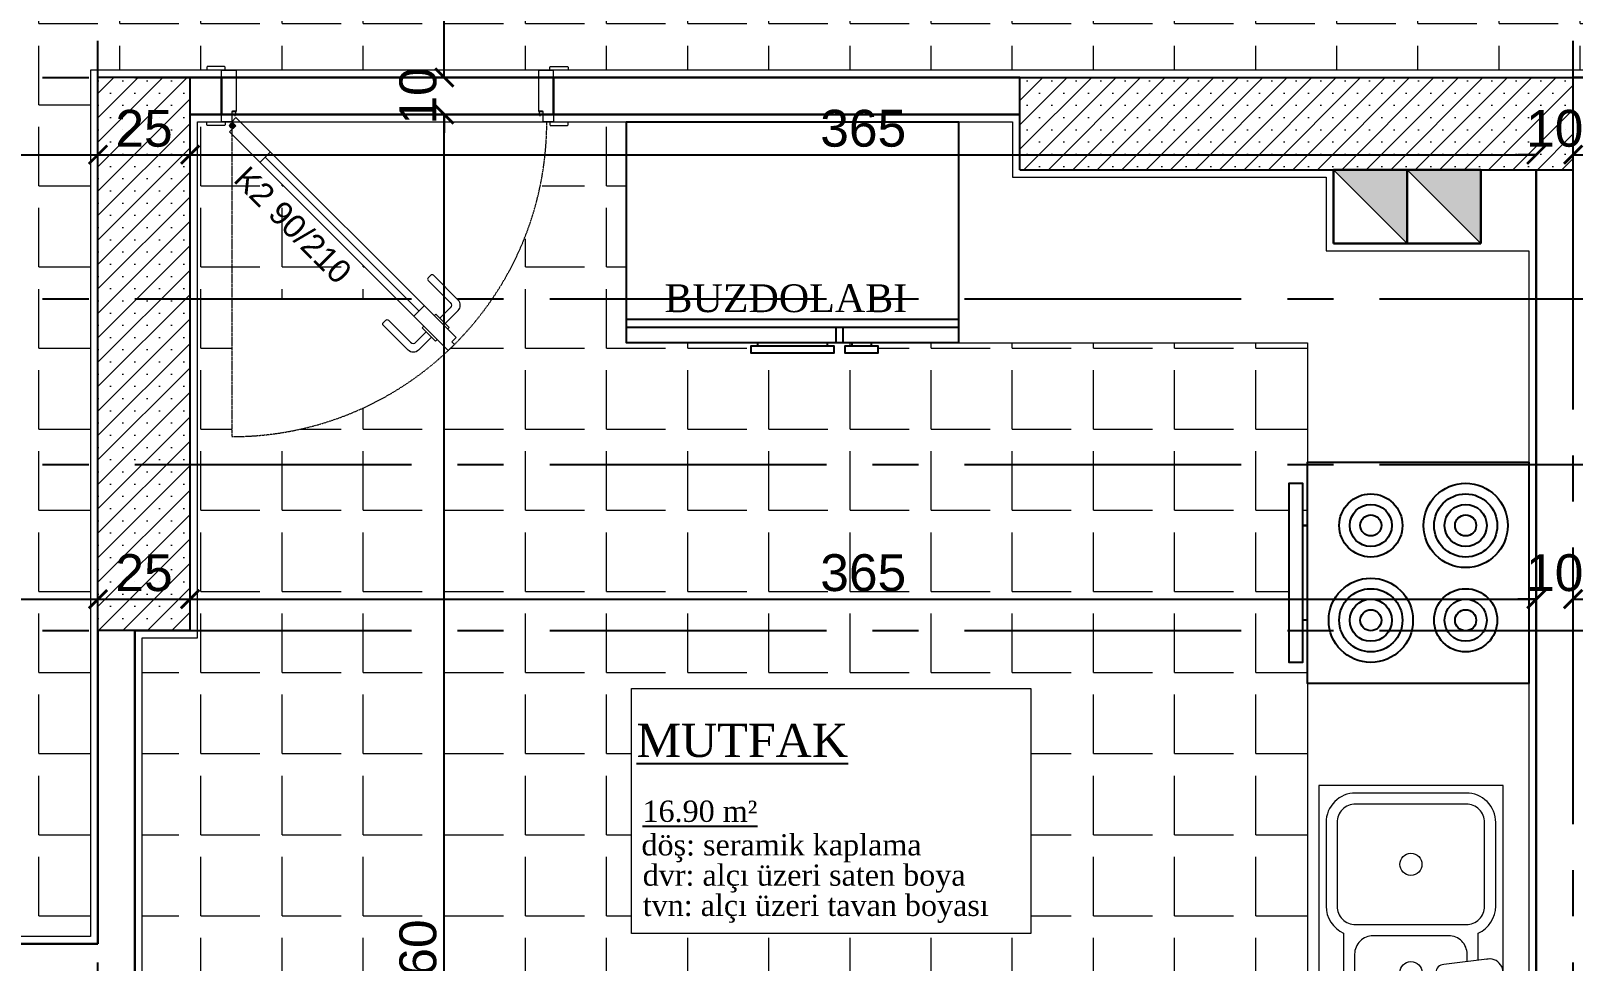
# Model space of a CAD drawing. Header units: millimetres. Extents: x 2778 to 13672, y 1832 to 5175.
# Drawn here: x 5573.4 to 5991.6, y 3115.6 to 3367.9 of the extents above; entities that cross this region are included whole.
import ezdxf

# ---------------------------------------------------------------- set-up
doc = ezdxf.new("R2010")
doc.units = ezdxf.units.MM
for name, pattern in [('CENTER2', [112.5, 75, -12.5, 12.5, -12.5]), ('DASHDOT2', [12.7, 6.35, -3.175, 0, -3.175]), ('DOTX2', [0.5, 0, -0.5])]:
    doc.linetypes.add(name, pattern=pattern)
for name, color, linetype in [('7-DCR-FRN', 8, 'Continuous'), ('@A_HH', 1, 'Continuous'), ('Panel', 7, 'Continuous'), ('Yazi', 7, 'Continuous')]:
    doc.layers.add(name, color=color, linetype=linetype)
for name, color, linetype, lineweight in [('aks', 251, 'DASHDOT2', 35), ('duvar', 232, 'Continuous', 30), ('ince', 37, 'Continuous', 0), ('iz', 1, 'DOTX2', 20), ('kapı', 3, 'Continuous', 18), ('sıva iç', 21, 'Continuous', 0), ('tarama', 251, 'Continuous', 0), ('TEFRİŞ', 251, 'Continuous', 25), ('yazı', 11, 'Continuous', 20), ('z - tarama', 251, 'Continuous', 18), ('ölçü dış', 192, 'Continuous', 20), ('ÖLÇÜ İÇ', 7, 'Continuous', 9)]:
    doc.layers.add(name, color=color, linetype=linetype, lineweight=lineweight)
doc.styles.get("Standard").update_dxf_attribs({"font": 'arial.ttf'})
doc.styles.add('STYLE3', font='times.ttf', dxfattribs={"height": 12})
doc.styles.add('Times roman', font='times.ttf')
doc.dimstyles.new('zulay iç ölçü', dxfattribs={"dimtxt": 10, "dimasz": 5, "dimexe": 0.18, "dimexo": 0, "dimgap": 2, "dimtad": 3, "dimdec": 0, "dimzin": 0, "dimdsep": 46, "dimtxsty": 'Standard', "dimblk": 'ARCHTICK', "dimcen": 0.09, "dimse1": 1, "dimse2": 1, "dimadec": 0, "dimazin": 0, "dimtfac": 1, "dimtdec": 0, "dimtix": 1, "dimtofl": 0, "dimtmove": 0, "dimatfit": 3, "dimldrblk": 'ARCHTICK', "dimfxl": 1, "dimtolj": 1, "dimtzin": 0, "dimarcsym": 0})
pattern_1 = [(45, (0, 0), (-3.314563, 3.314563), []), (45, (3.3146, 0), (-3.314563, 3.314563), [0, -4.6875])]
pattern_2 = [(0, (-1057024.51, 410259.85), (0, 22), [16, -6]), (90, (-1057024.51, 410259.85), (-22, 1e-15), [16, -6])]

# ---------------------------------------------------------------- blocks, each defined once
blk = doc.blocks.new('IDE242Entity668')
at = {"layer": 'Panel', "linetype": 'Continuous', "lineweight": 5}
h = blk.add_hatch(dxfattribs=at)
h.set_pattern_fill('SACNCR', color=163, scale=50, style=0)
h.set_pattern_definition(pattern_1)
h.paths.add_polyline_path([(2690, 865), (2840, 865), (2840, 840), (2690, 840)])
blk = doc.blocks.new('IDE242Entity669')
at = {"layer": 'Panel', "color": 164, "linetype": 'Continuous', "lineweight": -3}
blk.add_lwpolyline([(2690, 840), (2690, 865)], dxfattribs=at)
blk = doc.blocks.new('IDE242Entity670')
at = {"layer": 'Panel', "color": 164, "linetype": 'Continuous', "lineweight": -3}
blk.add_lwpolyline([(2690, 840), (2840, 840)], dxfattribs=at)
blk = doc.blocks.new('IDE242Entity671')
at = {"layer": 'Panel', "color": 164, "linetype": 'Continuous', "lineweight": -3}
blk.add_lwpolyline([(2840, 840), (2840, 865)], dxfattribs=at)
blk = doc.blocks.new('IDE242Entity672')
at = {"layer": 'Panel', "color": 164, "linetype": 'Continuous', "lineweight": -3}
blk.add_lwpolyline([(2690, 865), (2840, 865)], dxfattribs=at)
blk = doc.blocks.new('IDE242Entity883')
at = {"layer": 'Panel', "linetype": 'Continuous', "lineweight": 5}
h = blk.add_hatch(dxfattribs=at)
h.set_pattern_fill('SACNCR', color=163, scale=50, style=0)
h.set_pattern_definition(pattern_1)
h.paths.add_polyline_path([(2440, 715), (2440, 865), (2465, 865), (2465, 715)])
blk = doc.blocks.new('IDE242Entity884')
at = {"layer": 'Panel', "color": 164, "linetype": 'Continuous', "lineweight": -3}
blk.add_lwpolyline([(2465, 715), (2440, 715)], dxfattribs=at)
blk = doc.blocks.new('IDE242Entity885')
at = {"layer": 'Panel', "color": 164, "linetype": 'Continuous', "lineweight": -3}
blk.add_lwpolyline([(2465, 715), (2465, 865)], dxfattribs=at)
blk = doc.blocks.new('IDE242Entity886')
at = {"layer": 'Panel', "color": 164, "linetype": 'Continuous', "lineweight": -3}
blk.add_lwpolyline([(2465, 865), (2440, 865)], dxfattribs=at)
blk = doc.blocks.new('IDE242Entity887')
at = {"layer": 'Panel', "color": 164, "linetype": 'Continuous', "lineweight": -3}
blk.add_lwpolyline([(2440, 715), (2440, 865)], dxfattribs=at)
blk = doc.blocks.new('sadsfsfsf')
at = {"layer": 'ince'}
for p, q in [((0.7, 0), (-0.7, 0)), ((0, 0.7), (0, -0.7))]:
    blk.add_line(p, q, dxfattribs=at)
for radius in [0.6, 0.45]:
    blk.add_circle((0, 0), radius, dxfattribs=at)
blk = doc.blocks.new('eddeded')
at = {"layer": 'duvar'}
for p, q in [((-48.21, 54.38), (-38.21, 54.38)), ((-48.21, -35.62), (-38.21, -35.62))]:
    blk.add_line(p, q, dxfattribs=at)
at = {"layer": 'ince'}
blk.add_line((-26.6, -23.78), (15.13, 17.96), dxfattribs=at)
for points in [[(-50.21, 53.38), (-50.96, 53.38, -0.414214), (-51.21, 53.63), (-51.21, 58.13, -0.414214), (-50.96, 58.38), (-50.21, 58.38)], [(-36.21, 53.38), (-35.46, 53.38, 0.414214), (-35.21, 53.63), (-35.21, 58.13, 0.414214), (-35.46, 58.38), (-36.21, 58.38)], [(-50.21, -34.62), (-50.96, -34.62, 0.414214), (-51.21, -34.87), (-51.21, -39.37, 0.414214), (-50.96, -39.62), (-50.21, -39.62)], [(-36.21, -34.62), (-35.46, -34.62, -0.414214), (-35.21, -34.87), (-35.21, -39.37, -0.414214), (-35.46, -39.62), (-36.21, -39.62)]]:
    blk.add_lwpolyline(points, format="xyb", dxfattribs=at)
for points in [[(-39.11, 51.33), (-39.11, 50.38), (-37.81, 50.68), (-37.81, 50.81, -0.112206), (-37.91, 50.76), (-38.72, 50.57, -0.482314), (-39.02, 50.82), (-39.02, 51.24, -0.414214), (-38.77, 51.49), (-37.97, 51.49, -0.170049), (-37.81, 51.43), (-37.81, 51.58), (-38.86, 51.58, 0.414214)], [(17.08, 23.59), (18.49, 25), (14.96, 28.54, 0.414214), (12.13, 28.54), (5.41, 21.82, 0.414214), (5.41, 21.11), (6.12, 20.4, 0.414214), (6.83, 20.4), (12.84, 26.41, -0.414214), (14.25, 26.41)], [(20.76, 19.91), (22.17, 21.32), (25.71, 17.79, -0.414214), (25.71, 14.96), (18.99, 8.24, -0.414214), (18.28, 8.24), (17.58, 8.95, -0.414214), (17.58, 9.66), (23.59, 15.67, 0.414214), (23.59, 17.08)], [(-39.11, -31.62), (-39.11, -32.57, 0.414214), (-38.86, -32.82), (-37.81, -32.82), (-37.81, -32.67, -0.170049), (-37.97, -32.73), (-38.77, -32.73, -0.414214), (-39.02, -32.48), (-39.02, -32.06, -0.482314), (-38.72, -31.81), (-37.91, -32, -0.112206), (-37.81, -32.05), (-37.81, -31.92)]]:
    blk.add_lwpolyline(points, format="xyb", close=True, dxfattribs=at)
for points in [[(20.04, 25.7), (19.62, 26.12), (15.96, 22.47), (16.38, 22.04)], [(22.87, 22.87), (23.29, 22.44), (19.64, 18.79), (19.21, 19.21)]]:
    blk.add_lwpolyline(points, dxfattribs=at)
at = {"layer": 'iz', "ltscale": 0.1}
for p, q in [((-48.21, -35.62), (-48.21, 54.38)), ((-38.21, -35.62), (-38.21, 54.38)), ((-36.21, -32.82), (49.19, -32.82))]:
    blk.add_line(p, q, dxfattribs=at)
blk.add_arc((-36.22, -32.83), 85.41, 0.0042, 89.9958, dxfattribs=at)
at = {"layer": 'kapı'}
for p, q in [((13.72, 19.37), (16.54, 16.54)), ((-28.02, -22.36), (-25.19, -25.19))]:
    blk.add_line(p, q, dxfattribs=at)
for points in [[(-36.21, 54.38), (-36.21, 51.58), (-38.86, 51.58, 0.414214), (-39.11, 51.33), (-39.11, 50.38), (-50.21, 50.38), (-50.21, 54.38)], [(-50.21, -35.62), (-50.21, -31.62), (-39.11, -31.62), (-39.11, -32.57, 0.414214), (-38.86, -32.82), (-36.21, -32.82), (-36.21, -35.62), (-36.21, -35.62)]]:
    blk.add_lwpolyline(points, format="xyb", dxfattribs=at)
blk.add_lwpolyline([(-36.21, -32.82), (-35.15, -31.76), (-33.46, -33.46), (25.87, 25.87), (24.17, 27.57), (23.47, 26.86), (22.33, 27.99), (-37.35, -31.69), (-36.21, -32.82)], dxfattribs=at)
at = {"layer": 'sıva iç'}
for p, q in [((-48.21, 54.38), (-50.21, 54.38)), ((-38.21, 54.38), (-36.21, 54.38)), ((-48.21, -35.62), (-50.21, -35.62)), ((-36.21, -35.62), (-38.21, -35.62))]:
    blk.add_line(p, q, dxfattribs=at)
at = {"layer": 'ölçü dış'}
blk.add_line((-38.21, -35.62), (-48.21, -35.62), dxfattribs=at)
at = {"layer": 'ince', "rotation": 90}
blk.add_blockref('sadsfsfsf', (-35.15, -32.82), dxfattribs=at)
at = {"layer": 'yazı'}
blk.add_text('K2 90/210', height=6.328, rotation=45, dxfattribs=at).set_placement((-20.24, -32.71))
blk = doc.blocks.new('DGFDGFDG')
at = {"layer": 'tarama'}
h = blk.add_hatch(color=256, dxfattribs=at)
h.dxf.hatch_style = 1
h.paths.add_polyline_path([(650023.04, -115859.89), (650043.04, -115879.89), (650043.04, -115859.89)])
h = blk.add_hatch(color=256, dxfattribs=at)
h.dxf.hatch_style = 1
h.paths.add_polyline_path([(650043.04, -115859.89), (650063.04, -115879.89), (650063.04, -115859.89)])
at = {"layer": '@A_HH', "linetype": 'Continuous', "lineweight": 0}
for p, q in [((650043.04, -115879.89), (650043.04, -115859.89)), ((650043.04, -115879.89), (650043.04, -115859.89)), ((650063.04, -115879.89), (650063.04, -115859.89)), ((650063.04, -115879.89), (650063.04, -115859.89))]:
    blk.add_line(p, q, dxfattribs=at)
at = {"layer": 'duvar'}
for p, q in [((650043.04, -115859.89), (650023.04, -115859.89)), ((650043.04, -115859.89), (650023.04, -115859.89)), ((650043.04, -115859.89), (650023.04, -115859.89)), ((650023.04, -115859.89), (650043.04, -115859.89)), ((650043.04, -115859.89), (650023.04, -115859.89)), ((650043.04, -115859.89), (650023.04, -115859.89)), ((650023.04, -115859.89), (650043.04, -115859.89)), ((650063.04, -115859.89), (650043.04, -115859.89)), ((650063.04, -115859.89), (650043.04, -115859.89)), ((650063.04, -115859.89), (650043.04, -115859.89)), ((650043.04, -115859.89), (650063.04, -115859.89)), ((650063.04, -115859.89), (650043.04, -115859.89)), ((650063.04, -115859.89), (650043.04, -115859.89)), ((650043.04, -115859.89), (650063.04, -115859.89)), ((650043.04, -115859.89), (650043.04, -115879.89)), ((650043.04, -115859.89), (650043.04, -115879.89)), ((650043.04, -115859.89), (650043.04, -115879.89)), ((650043.04, -115879.89), (650043.04, -115859.89)), ((650043.04, -115859.89), (650043.04, -115879.89)), ((650043.04, -115879.89), (650043.04, -115859.89)), ((650043.04, -115879.89), (650043.04, -115859.89)), ((650063.04, -115859.89), (650063.04, -115879.89)), ((650063.04, -115859.89), (650063.04, -115879.89)), ((650063.04, -115859.89), (650063.04, -115879.89)), ((650063.04, -115879.89), (650063.04, -115859.89)), ((650063.04, -115859.89), (650063.04, -115879.89)), ((650063.04, -115879.89), (650063.04, -115859.89)), ((650063.04, -115879.89), (650063.04, -115859.89)), ((650043.04, -115864.89), (650043.04, -115869.89)), ((650063.04, -115864.89), (650063.04, -115869.89)), ((650023.04, -115879.89), (650043.04, -115879.89)), ((650043.04, -115879.89), (650023.04, -115879.89)), ((650023.04, -115879.89), (650043.04, -115879.89)), ((650023.04, -115879.89), (650043.04, -115879.89)), ((650023.04, -115879.89), (650043.04, -115879.89)), ((650023.04, -115879.89), (650043.04, -115879.89)), ((650023.04, -115879.89), (650043.04, -115879.89)), ((650043.04, -115879.89), (650023.04, -115879.89)), ((650043.04, -115879.89), (650023.04, -115879.89)), ((650043.04, -115879.89), (650023.04, -115879.89)), ((650023.04, -115879.89), (650043.04, -115879.89)), ((650043.04, -115879.89), (650023.04, -115879.89)), ((650043.04, -115879.89), (650023.04, -115879.89)), ((650023.04, -115879.89), (650043.04, -115879.89)), ((650043.04, -115879.89), (650063.04, -115879.89)), ((650063.04, -115879.89), (650043.04, -115879.89)), ((650043.04, -115879.89), (650063.04, -115879.89)), ((650043.04, -115879.89), (650063.04, -115879.89)), ((650043.04, -115879.89), (650063.04, -115879.89)), ((650043.04, -115879.89), (650063.04, -115879.89)), ((650043.04, -115879.89), (650063.04, -115879.89)), ((650063.04, -115879.89), (650043.04, -115879.89)), ((650063.04, -115879.89), (650043.04, -115879.89)), ((650063.04, -115879.89), (650043.04, -115879.89)), ((650043.04, -115879.89), (650063.04, -115879.89)), ((650063.04, -115879.89), (650043.04, -115879.89)), ((650063.04, -115879.89), (650043.04, -115879.89)), ((650043.04, -115879.89), (650063.04, -115879.89))]:
    blk.add_line(p, q, dxfattribs=at)
at = {"layer": 'duvar', "color": 7}
for p, q in [((650043.04, -115859.89), (650023.04, -115859.89)), ((650023.04, -115859.89), (650023.04, -115879.89)), ((650063.04, -115859.89), (650043.04, -115859.89)), ((650043.04, -115859.89), (650043.04, -115879.89)), ((650043.04, -115859.89), (650043.04, -115879.89)), ((650063.04, -115859.89), (650063.04, -115879.89)), ((650043.04, -115879.89), (650023.04, -115879.89)), ((650043.04, -115879.89), (650023.04, -115879.89)), ((650041.04, -115879.89), (650043.04, -115879.89)), ((650063.04, -115879.89), (650043.04, -115879.89)), ((650063.04, -115879.89), (650043.04, -115879.89)), ((650061.04, -115879.89), (650063.04, -115879.89))]:
    blk.add_line(p, q, dxfattribs=at)
at = {"layer": 'duvar'}
for points in [[(650023.04, -115859.89), (650043.04, -115859.89)], [(650043.04, -115859.89), (650063.04, -115859.89)], [(650043.04, -115879.89), (650043.04, -115859.89)], [(650063.04, -115879.89), (650063.04, -115859.89)], [(650023.04, -115879.89), (650043.04, -115879.89)], [(650043.04, -115879.89), (650063.04, -115879.89)]]:
    blk.add_lwpolyline(points, dxfattribs=at)
at = {"layer": 'ince'}
for p, q in [((650043.04, -115879.89), (650023.04, -115859.89)), ((650063.04, -115879.89), (650043.04, -115859.89))]:
    blk.add_line(p, q, dxfattribs=at)
at = {"layer": 'sıva iç'}
for p, q in [((650041.04, -115879.85), (650041.04, -115879.89)), ((650061.04, -115879.85), (650061.04, -115879.89))]:
    blk.add_line(p, q, dxfattribs=at)
blk = doc.blocks.new('*U36')
at = {"layer": '7-DCR-FRN', "linetype": 'Continuous', "lineweight": 5}
for p, q in [((47.01, 46.31), (48.55, 33.93)), ((54.39, 46.31), (52.85, 33.93))]:
    blk.add_line(p, q, dxfattribs=at)
at = {"layer": '7-DCR-FRN', "linetype": 'Continuous', "lineweight": 18}
for p, q in [((63.7, 26.5), (82.2, 45)), ((63.7, 36.5), (72.2, 45)), ((63.7, 31.5), (77.2, 45)), ((64.06, 41.86), (66.84, 44.64)), ((68.7, 26.5), (87.2, 45)), ((73.7, 26.5), (91.85, 44.65)), ((78.7, 26.5), (94.46, 42.26)), ((83.7, 26.5), (95, 37.8)), ((88.7, 26.5), (95, 32.8)), ((93.7, 26.5), (95, 27.8)), ((63.7, 23.5), (82.2, 5)), ((68.7, 23.5), (87.2, 5)), ((73.7, 23.5), (91.85, 5.35)), ((78.7, 23.5), (94.46, 7.74)), ((83.7, 23.5), (95, 12.2)), ((88.7, 23.5), (95, 17.2)), ((93.7, 23.5), (95, 22.2)), ((63.7, 18.5), (77.2, 5)), ((63.7, 13.5), (72.2, 5)), ((64.06, 8.14), (66.84, 5.36))]:
    blk.add_line(p, q, dxfattribs=at)
at = {"layer": '7-DCR-FRN', "linetype": 'Continuous', "lineweight": 18, "flags": 128}
blk.add_lwpolyline([(100, 50), (0, 50), (0, 0), (100, 0)], close=True, dxfattribs=at)
blk.add_lwpolyline([(100, 50), (0, 50), (0, 0), (100, 0)], close=True, dxfattribs=at)
for points in [[(47.39, 43.25), (40.01, 43.25, 0.296358), (32.7, 48), (10, 48, 0.414214), (2, 40), (2, 10, 0.414214), (10, 2), (32.7, 2, 0.296358), (40.01, 6.75), (61.39, 6.75)], [(61.39, 6.75, 0.296358), (68.7, 2), (90, 2, 0.414214), (98, 10), (98, 40, 0.414214), (90, 48), (68.7, 48, 0.296358), (61.39, 43.25), (54.01, 43.25)], [(47.76, 40.25), (45.7, 40.25, 0.414214), (40.7, 35.25), (40.7, 14.75, 0.414214), (45.7, 9.75), (55.7, 9.75)], [(55.7, 9.75, 0.414214), (60.7, 14.75), (60.7, 35.25, 0.414214), (55.7, 40.25), (53.64, 40.25)]]:
    blk.add_lwpolyline(points, format="xyb", dxfattribs=at)
blk.add_lwpolyline([(10, 45, 0.414214), (5, 40), (5, 10, 0.414214), (10, 5), (32.7, 5, 0.414214), (37.7, 10), (37.7, 40, 0.414214), (32.7, 45)], format="xyb", close=True, dxfattribs=at)
at = {"layer": '7-DCR-FRN', "linetype": 'Continuous', "lineweight": 18}
for centre in [(21.35, 25), (50.7, 25)]:
    blk.add_circle(centre, 3, dxfattribs=at)
at = {"layer": '7-DCR-FRN', "linetype": 'Continuous', "lineweight": 5}
for centre, radius, start, end in [((50.7, 46.31), 3.69, 345.7493, 194.2507), ((50.7, 33.93), 2.15, 180, 0)]:
    blk.add_arc(centre, radius, start, end, dxfattribs=at)
blk = doc.blocks.new('*U30')
at = {"layer": '7-DCR-FRN'}
for p, q in [((-12.86, 28.18), (-12.86, 29.57)), ((12.86, 28.18), (12.86, 29.57))]:
    blk.add_line(p, q, dxfattribs=at)
for points in [[(12.86, 28.18), (30, 28.18), (30, -31.82), (-30, -31.82), (-30, 28.18), (-12.86, 28.18), (-12.86, 29.57), (-24.29, 29.57), (-24.29, 33.18), (24.29, 33.18), (24.29, 29.57), (12.86, 29.57)], [(24.29, 29.57), (-24.29, 29.57), (-24.29, 33.18), (24.29, 33.18)], [(-30, -31.82), (-30, 28.18), (30, 28.18), (30, -31.82)]]:
    blk.add_lwpolyline(points, close=True, dxfattribs=at)
for centre, radius in [((-12.86, 11.04), 11.43), ((-12.86, 11.04), 8.57), ((-12.86, 11.04), 5.71), ((12.86, 11.04), 8.57), ((12.86, 11.04), 5.71), ((-12.86, 11.04), 2.86), ((12.86, 11.04), 2.86), ((12.86, -14.67), 11.43), ((-12.86, -14.67), 8.57), ((12.86, -14.67), 8.57), ((-12.86, -14.67), 5.71), ((-12.86, -14.67), 2.86), ((12.86, -14.67), 5.71), ((12.86, -14.67), 2.86)]:
    blk.add_circle(centre, radius, dxfattribs=at)
blk = doc.blocks.new('*U32')
at = {"layer": '7-DCR-FRN'}
for p, q in [((4.21, 0), (4.21, 90)), ((6.33, 0), (6.33, 90)), ((0, 54.44), (-0.9, 54.44)), ((0, 54.44), (-0.9, 54.44)), ((-0.9, 35.54), (0, 35.54)), ((-0.9, 35.54), (0, 35.54)), ((0, 31.25), (4.21, 31.25)), ((0, 28.93), (-0.9, 28.93)), ((0, 28.93), (-0.9, 28.93)), ((-0.9, 23.6), (0, 23.6)), ((-0.9, 23.6), (0, 23.6))]:
    blk.add_line(p, q, dxfattribs=at)
for points in [[(0, 90), (60, 90), (60, 0), (0, 0)], [(-2.7, 56.28), (-2.7, 33.69), (-0.9, 33.69), (-0.9, 56.28)], [(-2.7, 21.76), (-0.9, 21.76), (-0.9, 30.77), (-2.7, 30.77)]]:
    blk.add_lwpolyline(points, close=True, dxfattribs=at)
for points in [[(0, 54.44), (0, 90), (60, 90), (60, 0), (0, 0), (0, 23.6)], [(-0.9, 54.44), (-0.9, 56.28), (-2.7, 56.28), (-2.7, 33.69), (-0.9, 33.69), (-0.9, 35.54)], [(0, 28.93), (0, 35.54)], [(4.21, 33.21), (0, 33.21), (0, 33.69)], [(-0.9, 28.93), (-0.9, 30.77), (-2.7, 30.77), (-2.7, 21.76), (-0.9, 21.76), (-0.9, 23.6)]]:
    blk.add_lwpolyline(points, dxfattribs=at)
blk = doc.blocks.new('_ArchTick')
at = {"color": 0, "linetype": 'ByBlock', "const_width": 0.15}
blk.add_lwpolyline([(-0.5, -0.5), (0.5, 0.5)], dxfattribs=at)
blk = doc.blocks.new('*D2462')
at = {"layer": 'Defpoints', "color": 0, "transparency": 16777216}
for p in [(4741.58, 3213.76), (5591.58, 3213.76), (5591.58, 3213.76)]:
    blk.add_point(p, dxfattribs=at)
at = {"layer": 'ÖLÇÜ İÇ', "color": 0, "lineweight": -2, "transparency": 16777216}
blk.add_line((4741.58, 3213.76), (5591.58, 3213.76), dxfattribs=at)
at = {"layer": 'ÖLÇÜ İÇ', "color": 0, "lineweight": -2, "transparency": 16777216, "xscale": 5, "yscale": 5, "zscale": 5, "rotation": 180}
blk.add_blockref('_ArchTick', (4741.58, 3213.76), dxfattribs=at)
at = {"layer": 'ÖLÇÜ İÇ', "color": 0, "lineweight": -2, "transparency": 16777216, "xscale": 5, "yscale": 5, "zscale": 5}
blk.add_blockref('_ArchTick', (5591.58, 3213.76), dxfattribs=at)
at = {"layer": 'ÖLÇÜ İÇ', "color": 0, "transparency": 16777216, "insert": (5166.58, 3220.87), "char_height": 10, "attachment_point": 5}
blk.add_mtext('\\A1;850', dxfattribs=at)
blk = doc.blocks.new('*D2463')
at = {"layer": 'Defpoints', "color": 0, "transparency": 16777216}
for p in [(5591.58, 3213.76), (5616.58, 3213.76), (5616.58, 3213.76)]:
    blk.add_point(p, dxfattribs=at)
at = {"layer": 'ÖLÇÜ İÇ', "color": 0, "lineweight": -2, "transparency": 16777216}
blk.add_line((5591.58, 3213.76), (5616.58, 3213.76), dxfattribs=at)
at = {"layer": 'ÖLÇÜ İÇ', "color": 0, "lineweight": -2, "transparency": 16777216, "xscale": 5, "yscale": 5, "zscale": 5, "rotation": 180}
blk.add_blockref('_ArchTick', (5591.58, 3213.76), dxfattribs=at)
at = {"layer": 'ÖLÇÜ İÇ', "color": 0, "lineweight": -2, "transparency": 16777216, "xscale": 5, "yscale": 5, "zscale": 5}
blk.add_blockref('_ArchTick', (5616.58, 3213.76), dxfattribs=at)
at = {"layer": 'ÖLÇÜ İÇ', "color": 0, "transparency": 16777216, "insert": (5604.08, 3220.87), "char_height": 10, "attachment_point": 5}
blk.add_mtext('\\A1;25', dxfattribs=at)
blk = doc.blocks.new('*D2464')
at = {"layer": 'Defpoints', "color": 0, "transparency": 16777216}
for p in [(5616.58, 3213.76), (5981.58, 3213.76), (5981.58, 3213.76)]:
    blk.add_point(p, dxfattribs=at)
at = {"layer": 'ÖLÇÜ İÇ', "color": 0, "lineweight": -2, "transparency": 16777216}
blk.add_line((5616.58, 3213.76), (5981.58, 3213.76), dxfattribs=at)
at = {"layer": 'ÖLÇÜ İÇ', "color": 0, "lineweight": -2, "transparency": 16777216, "xscale": 5, "yscale": 5, "zscale": 5, "rotation": 180}
blk.add_blockref('_ArchTick', (5616.58, 3213.76), dxfattribs=at)
at = {"layer": 'ÖLÇÜ İÇ', "color": 0, "lineweight": -2, "transparency": 16777216, "xscale": 5, "yscale": 5, "zscale": 5}
blk.add_blockref('_ArchTick', (5981.58, 3213.76), dxfattribs=at)
at = {"layer": 'ÖLÇÜ İÇ', "color": 0, "transparency": 16777216, "insert": (5799.08, 3220.87), "char_height": 10, "attachment_point": 5}
blk.add_mtext('\\A1;365', dxfattribs=at)
blk = doc.blocks.new('*D2465')
at = {"layer": 'Defpoints', "color": 0, "transparency": 16777216}
for p in [(5981.58, 3213.76), (5991.58, 3213.76), (5991.58, 3213.76)]:
    blk.add_point(p, dxfattribs=at)
at = {"layer": 'ÖLÇÜ İÇ', "color": 0, "lineweight": -2, "transparency": 16777216}
for p, q in [((5981.58, 3213.76), (5976.58, 3213.76)), ((5991.58, 3213.76), (5996.58, 3213.76))]:
    blk.add_line(p, q, dxfattribs=at)
at = {"layer": 'ÖLÇÜ İÇ', "color": 0, "lineweight": -2, "transparency": 16777216, "xscale": 5, "yscale": 5, "zscale": 5}
blk.add_blockref('_ArchTick', (5981.58, 3213.76), dxfattribs=at)
at = {"layer": 'ÖLÇÜ İÇ', "color": 0, "lineweight": -2, "transparency": 16777216, "xscale": 5, "yscale": 5, "zscale": 5, "rotation": 180}
blk.add_blockref('_ArchTick', (5991.58, 3213.76), dxfattribs=at)
at = {"layer": 'ÖLÇÜ İÇ', "color": 0, "transparency": 16777216, "insert": (5986.58, 3220.87), "char_height": 10, "attachment_point": 5}
blk.add_mtext('\\A1;10', dxfattribs=at)
blk = doc.blocks.new('*D2466')
at = {"layer": 'Defpoints', "color": 0, "transparency": 16777216}
for p in [(5991.58, 3213.76), (6386.58, 3213.76), (6386.58, 3213.76)]:
    blk.add_point(p, dxfattribs=at)
at = {"layer": 'ÖLÇÜ İÇ', "color": 0, "lineweight": -2, "transparency": 16777216}
blk.add_line((5991.58, 3213.76), (6386.58, 3213.76), dxfattribs=at)
at = {"layer": 'ÖLÇÜ İÇ', "color": 0, "lineweight": -2, "transparency": 16777216, "xscale": 5, "yscale": 5, "zscale": 5, "rotation": 180}
blk.add_blockref('_ArchTick', (5991.58, 3213.76), dxfattribs=at)
at = {"layer": 'ÖLÇÜ İÇ', "color": 0, "lineweight": -2, "transparency": 16777216, "xscale": 5, "yscale": 5, "zscale": 5}
blk.add_blockref('_ArchTick', (6386.58, 3213.76), dxfattribs=at)
at = {"layer": 'ÖLÇÜ İÇ', "color": 0, "transparency": 16777216, "insert": (6189.08, 3220.87), "char_height": 10, "attachment_point": 5}
blk.add_mtext('\\A1;395', dxfattribs=at)
blk = doc.blocks.new('*D2492')
at = {"layer": 'Defpoints', "color": 0, "transparency": 16777216}
for p in [(5391.58, 3334.3), (5591.58, 3334.3), (5591.58, 3334.3)]:
    blk.add_point(p, dxfattribs=at)
at = {"layer": 'ÖLÇÜ İÇ', "color": 0, "lineweight": -2, "transparency": 16777216}
blk.add_line((5391.58, 3334.3), (5591.58, 3334.3), dxfattribs=at)
at = {"layer": 'ÖLÇÜ İÇ', "color": 0, "lineweight": -2, "transparency": 16777216, "xscale": 5, "yscale": 5, "zscale": 5, "rotation": 180}
blk.add_blockref('_ArchTick', (5391.58, 3334.3), dxfattribs=at)
at = {"layer": 'ÖLÇÜ İÇ', "color": 0, "lineweight": -2, "transparency": 16777216, "xscale": 5, "yscale": 5, "zscale": 5}
blk.add_blockref('_ArchTick', (5591.58, 3334.3), dxfattribs=at)
at = {"layer": 'ÖLÇÜ İÇ', "color": 0, "transparency": 16777216, "insert": (5491.58, 3341.4), "char_height": 10, "attachment_point": 5}
blk.add_mtext('\\A1;200', dxfattribs=at)
blk = doc.blocks.new('*D2493')
at = {"layer": 'Defpoints', "color": 0, "transparency": 16777216}
for p in [(5591.58, 3334.3), (5616.58, 3334.3), (5616.58, 3334.3)]:
    blk.add_point(p, dxfattribs=at)
at = {"layer": 'ÖLÇÜ İÇ', "color": 0, "lineweight": -2, "transparency": 16777216}
blk.add_line((5591.58, 3334.3), (5616.58, 3334.3), dxfattribs=at)
at = {"layer": 'ÖLÇÜ İÇ', "color": 0, "lineweight": -2, "transparency": 16777216, "xscale": 5, "yscale": 5, "zscale": 5, "rotation": 180}
blk.add_blockref('_ArchTick', (5591.58, 3334.3), dxfattribs=at)
at = {"layer": 'ÖLÇÜ İÇ', "color": 0, "lineweight": -2, "transparency": 16777216, "xscale": 5, "yscale": 5, "zscale": 5}
blk.add_blockref('_ArchTick', (5616.58, 3334.3), dxfattribs=at)
at = {"layer": 'ÖLÇÜ İÇ', "color": 0, "transparency": 16777216, "insert": (5604.08, 3341.4), "char_height": 10, "attachment_point": 5}
blk.add_mtext('\\A1;25', dxfattribs=at)
blk = doc.blocks.new('*D2494')
at = {"layer": 'Defpoints', "color": 0, "transparency": 16777216}
for p in [(5616.58, 3334.3), (5981.58, 3334.3), (5981.58, 3330.23)]:
    blk.add_point(p, dxfattribs=at)
at = {"layer": 'ÖLÇÜ İÇ', "color": 0, "lineweight": -2, "transparency": 16777216}
blk.add_line((5616.58, 3334.3), (5981.58, 3334.3), dxfattribs=at)
at = {"layer": 'ÖLÇÜ İÇ', "color": 0, "lineweight": -2, "transparency": 16777216, "xscale": 5, "yscale": 5, "zscale": 5, "rotation": 180}
blk.add_blockref('_ArchTick', (5616.58, 3334.3), dxfattribs=at)
at = {"layer": 'ÖLÇÜ İÇ', "color": 0, "lineweight": -2, "transparency": 16777216, "xscale": 5, "yscale": 5, "zscale": 5}
blk.add_blockref('_ArchTick', (5981.58, 3334.3), dxfattribs=at)
at = {"layer": 'ÖLÇÜ İÇ', "color": 0, "transparency": 16777216, "insert": (5799.08, 3341.41), "char_height": 10, "attachment_point": 5}
blk.add_mtext('\\A1;365', dxfattribs=at)
blk = doc.blocks.new('*D2495')
at = {"layer": 'Defpoints', "color": 0, "transparency": 16777216}
for p in [(5991.58, 3334.3), (5981.58, 3330.23), (5991.58, 3330.23)]:
    blk.add_point(p, dxfattribs=at)
at = {"layer": 'ÖLÇÜ İÇ', "color": 0, "lineweight": -2, "transparency": 16777216}
for p, q in [((5981.58, 3334.3), (5976.58, 3334.3)), ((5991.58, 3334.3), (5996.58, 3334.3))]:
    blk.add_line(p, q, dxfattribs=at)
at = {"layer": 'ÖLÇÜ İÇ', "color": 0, "lineweight": -2, "transparency": 16777216, "xscale": 5, "yscale": 5, "zscale": 5}
blk.add_blockref('_ArchTick', (5981.58, 3334.3), dxfattribs=at)
at = {"layer": 'ÖLÇÜ İÇ', "color": 0, "lineweight": -2, "transparency": 16777216, "xscale": 5, "yscale": 5, "zscale": 5, "rotation": 180}
blk.add_blockref('_ArchTick', (5991.58, 3334.3), dxfattribs=at)
at = {"layer": 'ÖLÇÜ İÇ', "color": 0, "transparency": 16777216, "insert": (5986.58, 3341.4), "char_height": 10, "attachment_point": 5}
blk.add_mtext('\\A1;10', dxfattribs=at)
blk = doc.blocks.new('*D2496')
at = {"layer": 'Defpoints', "color": 0, "transparency": 16777216}
for p in [(6386.58, 3334.3), (6386.58, 3334.3), (5991.58, 3330.23)]:
    blk.add_point(p, dxfattribs=at)
at = {"layer": 'ÖLÇÜ İÇ', "color": 0, "lineweight": -2, "transparency": 16777216}
blk.add_line((5991.58, 3334.3), (6386.58, 3334.3), dxfattribs=at)
at = {"layer": 'ÖLÇÜ İÇ', "color": 0, "lineweight": -2, "transparency": 16777216, "xscale": 5, "yscale": 5, "zscale": 5, "rotation": 180}
blk.add_blockref('_ArchTick', (5991.58, 3334.3), dxfattribs=at)
at = {"layer": 'ÖLÇÜ İÇ', "color": 0, "lineweight": -2, "transparency": 16777216, "xscale": 5, "yscale": 5, "zscale": 5}
blk.add_blockref('_ArchTick', (6386.58, 3334.3), dxfattribs=at)
at = {"layer": 'ÖLÇÜ İÇ', "color": 0, "transparency": 16777216, "insert": (6189.08, 3341.41), "char_height": 10, "attachment_point": 5}
blk.add_mtext('\\A1;395', dxfattribs=at)
blk = doc.blocks.new('*D2527')
at = {"layer": 'Defpoints', "color": 0, "transparency": 16777216}
for p in [(5685.49, 3345.23), (5685.49, 3345.23), (5685.49, 2885.23)]:
    blk.add_point(p, dxfattribs=at)
at = {"layer": 'ÖLÇÜ İÇ', "color": 0, "lineweight": -2, "transparency": 16777216}
blk.add_line((5685.49, 2885.23), (5685.49, 3345.23), dxfattribs=at)
at = {"layer": 'ÖLÇÜ İÇ', "color": 0, "lineweight": -2, "transparency": 16777216, "xscale": 5, "yscale": 5, "zscale": 5}
for p, rotation in [((5685.49, 3345.23), 90), ((5685.49, 2885.23), 270)]:
    blk.add_blockref('_ArchTick', p, dxfattribs=dict(at, rotation=rotation))
at = {"layer": 'ÖLÇÜ İÇ', "color": 0, "transparency": 16777216, "insert": (5678.39, 3115.23), "char_height": 10, "attachment_point": 5, "rotation": 90}
blk.add_mtext('\\A1;460', dxfattribs=at)
blk = doc.blocks.new('*D2528')
at = {"layer": 'Defpoints', "color": 0, "transparency": 16777216}
for p in [(5685.49, 3355.23), (5685.49, 3355.23), (5685.49, 3345.23)]:
    blk.add_point(p, dxfattribs=at)
at = {"layer": 'ÖLÇÜ İÇ', "color": 0, "lineweight": -2, "transparency": 16777216}
for p, q in [((5685.49, 3355.23), (5685.49, 3360.23)), ((5685.49, 3345.23), (5685.49, 3340.23))]:
    blk.add_line(p, q, dxfattribs=at)
at = {"layer": 'ÖLÇÜ İÇ', "color": 0, "lineweight": -2, "transparency": 16777216, "xscale": 5, "yscale": 5, "zscale": 5}
for p, rotation in [((5685.49, 3355.23), 270), ((5685.49, 3345.23), 90)]:
    blk.add_blockref('_ArchTick', p, dxfattribs=dict(at, rotation=rotation))
at = {"layer": 'ÖLÇÜ İÇ', "color": 0, "transparency": 16777216, "insert": (5678.39, 3350.23), "char_height": 10, "attachment_point": 5, "rotation": 90}
blk.add_mtext('\\A1;10', dxfattribs=at)
blk = doc.blocks.new('*D2529')
at = {"layer": 'Defpoints', "color": 0, "transparency": 16777216}
for p in [(5685.49, 3485.23), (5685.49, 3485.23), (5685.49, 3355.23)]:
    blk.add_point(p, dxfattribs=at)
at = {"layer": 'ÖLÇÜ İÇ', "color": 0, "lineweight": -2, "transparency": 16777216}
blk.add_line((5685.49, 3355.23), (5685.49, 3485.23), dxfattribs=at)
at = {"layer": 'ÖLÇÜ İÇ', "color": 0, "lineweight": -2, "transparency": 16777216, "xscale": 5, "yscale": 5, "zscale": 5}
for p, rotation in [((5685.49, 3485.23), 90), ((5685.49, 3355.23), 270)]:
    blk.add_blockref('_ArchTick', p, dxfattribs=dict(at, rotation=rotation))
at = {"layer": 'ÖLÇÜ İÇ', "color": 0, "transparency": 16777216, "insert": (5678.38, 3420.23), "char_height": 10, "attachment_point": 5, "rotation": 90}
blk.add_mtext('\\A1;130', dxfattribs=at)

msp = doc.modelspace()

# ---------------------------------------------------------------- hatches: boundary and pattern name
at = {"layer": 'z - tarama', "true_color": 0xffffff}
h = msp.add_hatch(dxfattribs=at)
h.set_pattern_fill('ANGLE', scale=80, style=0)
h.set_pattern_definition(pattern_2)
h.paths.add_polyline_path([(5261.58, 3205.23), (4951.58, 3205.23), (4951.58, 3248.23), (5249.58, 3248.23), (5249.58, 3233.23), (5261.58, 3233.23)])
h.paths.add_polyline_path([(5261.58, 3137.23), (5249.58, 3137.23), (5249.58, 3122.23), (5067.95, 3122.23), (5067.95, 3123.23), (5062.95, 3123.23), (5062.95, 3122.23), (5059.95, 3122.23), (4974.95, 3122.23), (4974.95, 3123.23), (4969.95, 3123.23), (4969.95, 3122.23), (4951.58, 3122.23), (4951.58, 3205.23), (5261.58, 3205.23)])
h.paths.add_polyline_path([(5065.51, 3203.41), (4955.75, 3203.41), (4955.75, 3137.74), (5065.51, 3137.74)], flags=16)
h.paths.add_polyline_path([(5461.7, 3144.37), (5571.46, 3144.37), (5571.46, 3205.23), (5589.58, 3205.23), (5589.58, 3122.23), (5375.94, 3122.23), (5375.94, 3123.23), (5370.94, 3123.23), (5370.94, 3122.23), (5367.94, 3122.23), (5282.94, 3122.23), (5282.94, 3123.23), (5277.94, 3123.23), (5277.94, 3122.23), (5263.58, 3122.23), (5263.58, 3137.23), (5261.58, 3137.23), (5261.58, 3205.23), (5461.7, 3205.23)])
h.paths.add_polyline_path([(5589.58, 3205.23), (5571.46, 3205.23), (5571.46, 3210.04), (5461.7, 3210.04), (5461.7, 3205.23), (5261.58, 3205.23), (5261.58, 3233.23), (5263.58, 3233.23), (5263.58, 3248.23), (5267.85, 3248.23), (5267.85, 3247.23), (5272.85, 3247.23), (5272.85, 3248.23), (5275.85, 3248.23), (5360.85, 3248.23), (5360.85, 3247.23), (5365.85, 3247.23), (5365.85, 3248.23), (5393.58, 3248.23), (5433.58, 3248.23), (5433.58, 3250.23), (5589.58, 3250.23)])
h.paths.add_polyline_path([(5589.58, 3250.23), (5433.58, 3250.23), (5433.58, 3295.23), (5589.58, 3295.23)])
h.paths.add_polyline_path([(5589.58, 3295.23), (5433.58, 3295.23), (5433.58, 3355.23), (5589.58, 3355.23)])
h.paths.add_polyline_path([(5591.58, 3357.23), (5589.58, 3357.23), (5589.58, 3355.23), (5433.58, 3355.23), (5433.58, 3445.23), (5453.73, 3445.23), (5453.73, 3387.83, 0.192382), (5519.46, 3414.1), (5519.49, 3414.08), (5521.18, 3415.78, 0.094205), (5541.23, 3445.23), (5591.58, 3445.23)])
h.paths.add_polyline_path([(5991.58, 3357.23), (5719.08, 3357.23), (5719.08, 3358.23), (5714.08, 3358.23), (5714.08, 3357.23), (5711.08, 3357.23), (5626.08, 3357.23), (5626.08, 3358.23), (5621.08, 3358.23), (5621.08, 3357.23), (5591.58, 3357.23), (5591.58, 3445.23), (5991.58, 3445.23)])
h.paths.add_polyline_path([(6119.58, 3365.16), (6118.58, 3365.16), (6118.58, 3360.16), (6119.58, 3360.16), (6119.58, 3357.23), (6093.14, 3357.23), (6093.14, 3358.23), (6088.14, 3358.23), (6088.14, 3357.23), (6085.14, 3357.23), (6000.14, 3357.23), (6000.14, 3358.23), (5995.14, 3358.23), (5995.14, 3357.23), (5991.58, 3357.23), (5991.58, 3445.23), (6119.58, 3445.23)])
h.paths.add_polyline_path([(6119.58, 3458.16), (6118.58, 3458.16), (6118.58, 3453.16), (6119.58, 3453.16), (6119.58, 3450.16), (6119.58, 3445.23), (5991.58, 3445.23), (5991.58, 3483.23), (6119.58, 3483.23)])
h.paths.add_polyline_path([(5991.58, 3445.23), (5591.58, 3445.23), (5591.58, 3483.23), (5991.58, 3483.23)])
h.paths.add_polyline_path([(5591.58, 3445.23), (5541.23, 3445.23, 0.101272), (5549.93, 3482.49, 0.416493), (5550.18, 3482.23), (5554.93, 3482.23), (5554.93, 3483.23), (5591.58, 3483.23)])
h.paths.add_polyline_path([(5488.33, 3445.23), (5433.58, 3445.23), (5433.58, 3453.23), (5433.58, 3483.23), (5446.93, 3483.23), (5446.93, 3482.23), (5451.93, 3482.23), (5451.93, 3483.23), (5453.73, 3483.23), (5454.79, 3482.17), (5453.09, 3480.48)])
h.paths.add_polyline_path([(5453.73, 3482.62), (5453.73, 3482.77, -0.414214), (5454.33, 3482.17), (5454.18, 3482.17, 0.414214)], flags=16)
h.paths.add_polyline_path([(4957.53, 3182.37), (5030.44, 3182.37), (5030.44, 3171.54), (4957.53, 3171.54)], flags=8)
h.paths.add_polyline_path([(4957.53, 3190.04), (5041.02, 3190.04), (5041.02, 3179.19), (4957.53, 3179.19)], flags=8)
h.paths.add_polyline_path([(4957.53, 3197.7), (5046.76, 3197.7), (5046.76, 3186.85), (4957.53, 3186.85)], flags=8)
h.paths.add_polyline_path([(4957.67, 3170.43), (4986.81, 3170.43), (4986.81, 3161.62), (4957.67, 3161.62)], flags=8)
h.paths.add_polyline_path([(4957.28, 3161.67), (5012.72, 3161.67), (5012.72, 3144.74), (4957.28, 3144.74)], flags=8)
h.paths.add_polyline_path([(5390.54, 3484.07), (5450.93, 3484.07), (5450.93, 3469.96), (5390.54, 3469.96)], flags=9)
h.paths.add_polyline_path([(4806.58, 3248.23), (4806.58, 3205.23), (4951.58, 3205.23), (4951.58, 3248.23), (4945.43, 3248.23), (4945.43, 3247.23), (4940.43, 3247.23), (4940.43, 3248.23), (4852.43, 3248.23), (4852.43, 3247.23), (4847.43, 3247.23), (4847.43, 3248.23)])
h.paths.add_polyline_path([(4806.58, 3205.23), (4806.58, 3122.23), (4844.85, 3122.23), (4844.85, 3123.23), (4849.85, 3123.23), (4849.85, 3122.23), (4937.85, 3122.23), (4937.85, 3123.23), (4942.85, 3123.23), (4942.85, 3122.23), (4951.58, 3122.23), (4951.58, 3205.23)])
at = {"layer": 'z - tarama'}
h = msp.add_hatch(dxfattribs=at)
h.set_pattern_fill('ANGLE', color=252, scale=80, style=0)
h.set_pattern_definition(pattern_2)
h.paths.add_polyline_path([(5734.9, 3295.23), (5698.51, 3295.23, 0.148857), (5714.08, 3342.49, 0.416778), (5714.33, 3342.23), (5719.08, 3342.23), (5719.08, 3343.23), (5734.9, 3343.23)])
h.paths.add_polyline_path([(5768.62, 3280.53), (5791.2, 3280.53), (5791.2, 3282.33), (5789.36, 3282.33), (5789.36, 3283.23), (5795.97, 3283.23), (5795.97, 3282.33), (5794.12, 3282.33), (5794.12, 3280.53), (5803.14, 3280.53), (5803.14, 3282.33), (5801.29, 3282.33), (5801.29, 3283.23), (5824.9, 3283.23), (5919.58, 3283.23), (5919.58, 3250.23), (5618.58, 3250.23), (5618.58, 3295.23), (5627.88, 3295.23), (5627.88, 3257.83, 0.191599), (5686.55, 3281.18), (5686.57, 3281.15), (5688.27, 3282.85, 0.047156), (5698.51, 3295.23), (5734.9, 3295.23), (5734.9, 3283.23), (5770.46, 3283.23), (5770.46, 3282.33), (5768.62, 3282.33)])
h.paths.add_polyline_path([(5672.49, 3295.23), (5618.58, 3295.23), (5618.58, 3343.23), (5621.08, 3343.23), (5621.08, 3342.48, 0.414214), (5621.33, 3342.23), (5625.83, 3342.23, 0.414214), (5626.08, 3342.48), (5626.08, 3343.23), (5627.88, 3343.23), (5628.94, 3342.17), (5627.25, 3340.48)])
h.paths.add_polyline_path([(5627.88, 3342.62), (5627.88, 3342.77, -0.414214), (5628.48, 3342.17), (5628.33, 3342.17, 0.414214)], flags=16)
h.paths.add_polyline_path([(5914.58, 3205.23), (5618.58, 3205.23), (5618.58, 3250.23), (5919.58, 3250.23), (5919.58, 3233.74), (5918.2, 3233.74), (5918.2, 3245.17), (5914.58, 3245.17)])
h.paths.add_polyline_path([(5919.58, 3042.75), (5917.67, 3042.75, 0.414214), (5917.17, 3042.25), (5917.17, 3013.25, 0.414214), (5917.67, 3012.75), (5919.58, 3012.75), (5919.58, 2979.39), (5917.67, 2979.39, 0.414214), (5917.17, 2978.89), (5917.17, 2949.89, 0.414214), (5917.67, 2949.39), (5919.58, 2949.39), (5919.58, 2887.23), (5618.58, 2887.23), (5618.58, 2902.23), (5603.58, 2902.23), (5603.58, 2979.57), (5623.58, 2979.57), (5625.05, 2949.5), (5662.11, 2949.51), (5663.58, 2979.57), (5688.58, 2979.57), (5690.05, 2949.51), (5727.11, 2949.51), (5728.58, 2979.58), (5743.58, 2979.58), (5743.58, 3049.58), (5728.58, 3049.58), (5727.11, 3079.64), (5690.04, 3079.64), (5688.58, 3049.57), (5663.58, 3049.57), (5662.11, 3079.64), (5625.04, 3079.64), (5623.58, 3049.57), (5603.58, 3049.57), (5603.58, 3203.23), (5618.58, 3203.23), (5618.58, 3205.23), (5914.58, 3205.23), (5914.58, 3196.6), (5918.2, 3196.6), (5918.2, 3205.23), (5919.58, 3205.23)])
h.paths.add_polyline_path([(5736.27, 3123.07), (5844.5, 3123.07), (5844.5, 3189.5), (5736.27, 3189.5)], flags=16)
h.paths.add_polyline_path([(5627.99, 3325.02), (5661.55, 3291.46), (5668.26, 3298.18), (5634.7, 3331.74)], flags=9)
h.paths.add_polyline_path([(5735.29, 3144.14), (5796.09, 3144.14), (5796.09, 3130.34), (5735.29, 3130.34)], flags=24)
h.paths.add_polyline_path([(5737.75, 3160.81), (5771.15, 3160.81), (5771.15, 3152.01), (5737.75, 3152.01)], flags=8)
h.paths.add_polyline_path([(5737.01, 3172.09), (5815.12, 3172.09), (5815.12, 3160.49), (5737.01, 3160.49)], flags=8)
h.paths.add_polyline_path([(5737.35, 3188.53), (5832.96, 3188.53), (5832.96, 3176.9), (5737.35, 3176.9)], flags=8)
h.paths.add_polyline_path([(5737.35, 3180.33), (5826.81, 3180.33), (5826.81, 3168.7), (5737.35, 3168.7)], flags=8)

# ---------------------------------------------------------------- linework, layer by layer
at = {"layer": 'aks', "color": 251, "linetype": 'CENTER2', "lineweight": -3}
for points in [[(5591.58, 2140.23), (5591.58, 5100.23)], [(5991.58, 2140.23), (5991.58, 5100.23)], [(2901.58, 3355.23), (8131.58, 3355.23)], [(2901.58, 3295.23), (8131.58, 3295.23)], [(2901.58, 3250.23), (8131.58, 3250.23)], [(2901.58, 3205.23), (8131.58, 3205.23)]]:
    msp.add_lwpolyline(points, dxfattribs=at)
at = {"layer": 'duvar', "lineweight": 30}
for p, q in [((5616.58, 3355.23), (5841.58, 3355.23)), ((5991.58, 3355.23), (6121.58, 3355.23)), ((5616.58, 3345.23), (5841.58, 3345.23)), ((5981.58, 3330.23), (5981.58, 2900.23)), ((5591.58, 3205.23), (5591.58, 3120.23)), ((5601.58, 3205.23), (5601.58, 2900.23)), ((5591.58, 3120.23), (5261.58, 3120.23))]:
    msp.add_line(p, q, dxfattribs=at)
at = {"layer": 'sıva iç'}
for points in [[(6119.58, 3483.23), (6119.58, 3357.23), (5589.58, 3357.23), (5589.58, 3122.23), (5263.58, 3122.23), (5263.58, 3137.23), (5249.58, 3137.23), (5249.58, 3122.23), (4743.58, 3122.23), (4743.58, 3248.23), (5249.58, 3248.23), (5249.58, 3233.23), (5263.58, 3233.23), (5263.58, 3248.23), (5393.58, 3248.23), (5393.58, 3453.23), (5433.58, 3453.23), (5433.58, 3483.23)], [(5618.58, 3343.23), (5839.58, 3343.23), (5839.58, 3328.23), (5924.58, 3328.23), (5924.58, 3308.23), (5979.58, 3308.23), (5979.58, 2902.23), (5964.58, 2902.23), (5964.58, 2887.23), (5618.58, 2887.23), (5618.58, 2902.23), (5603.58, 2902.23), (5603.58, 3203.23), (5618.58, 3203.23)]]:
    msp.add_lwpolyline(points, close=True, dxfattribs=at)
msp.add_lwpolyline([(5734.9, 3343.23), (5734.9, 3283.23), (5919.58, 3283.23), (5919.58, 3248.23), (5919.58, 3248.23), (5919.58, 2887.23)], dxfattribs=at)
at = {"layer": 'yazı'}
msp.add_lwpolyline([(5736.27, 3123.07), (5736.27, 3189.5), (5844.5, 3189.5), (5844.5, 3123.07)], close=True, dxfattribs=at)

# ---------------------------------------------------------------- block references
for name, p, rotation in [('*U32', (5824.9, 3283.23), 90), ('*U30', (5947.76, 3220.88), 90), ('*U36', (5922.58, 3163.17), 270)]:
    msp.add_blockref(name, p, dxfattribs=dict(rotation=rotation))
at = {"layer": 'duvar', "lineweight": 30, "rotation": 270}
msp.add_blockref('eddeded', (5660.7, 3307.02), dxfattribs=at)
at = {"layer": 'Panel'}
for name in ['IDE242Entity883', 'IDE242Entity886', 'IDE242Entity887', 'IDE242Entity885', 'IDE242Entity668', 'IDE242Entity669', 'IDE242Entity672', 'IDE242Entity671', 'IDE242Entity670', 'IDE242Entity884']:
    msp.add_blockref(name, (3151.58, 2490.23), dxfattribs=at)
at = {"layer": 'sıva iç'}
msp.add_blockref('DGFDGFDG', (-644096.46, 119190.12), dxfattribs=at)

# ---------------------------------------------------------------- texts
at = {"layer": 'TEFRİŞ', "style": 'STYLE3'}
msp.add_text('BUZDOLABI', height=7.544, dxfattribs=at).set_placement((5745.19, 3291.6))
at = {"layer": 'Yazi', "style": 'Times roman'}
for s, height, p in [('%%UMUTFAK', 8.996, (5737.59, 3170.94)), ('%%U16.90 m²', 5.7665, (5739.22, 3153.34))]:
    msp.add_text(s, height=height, dxfattribs=at).set_placement(p)
at = {"layer": 'yazı', "style": 'Times roman'}
for s, p in [('döş: seramik kaplama', (5738.95, 3144.23)), ('dvr: alçı üzeri saten boya', (5739.29, 3136.02)), ('tvn: alçı üzeri tavan boyası', (5739.29, 3127.82))]:
    msp.add_text(s, height=5.7665, dxfattribs=at).set_placement(p)

# ---------------------------------------------------------------- dimensions: what is measured, and where the dimension line sits
at = {"layer": 'ÖLÇÜ İÇ'}
for base, p1, p2, picture, middle in [((5685.49, 3485.23), (5685.49, 3355.23), (5685.49, 3485.23), '*D2529', (5678.38, 3420.23)), ((5685.49, 3355.23), (5685.49, 3345.23), (5685.49, 3355.23), '*D2528', (5678.39, 3350.23)), ((5685.49, 3345.23), (5685.49, 2885.23), (5685.49, 3345.23), '*D2527', (5678.39, 3115.23))]:
    dim = msp.add_linear_dim(base=base, p1=p1, p2=p2, angle=270, dimstyle='zulay iç ölçü', override={"dimtmove": 1}, dxfattribs=at)
    dim.commit()
    dim.dimension.update_dxf_attribs({"geometry": picture, "text_midpoint": middle})
for base, p1, p2, picture, middle in [((5591.58, 3334.3), (5391.58, 3334.3), (5591.58, 3334.3), '*D2492', (5491.58, 3341.4)), ((5616.58, 3334.3), (5591.58, 3334.3), (5616.58, 3334.3), '*D2493', (5604.08, 3341.4)), ((5981.58, 3334.3), (5616.58, 3334.3), (5981.58, 3330.23), '*D2494', (5799.08, 3341.41)), ((5991.58, 3334.3), (5981.58, 3330.23), (5991.58, 3330.23), '*D2495', (5986.58, 3341.4)), ((6386.58, 3334.3), (5991.58, 3330.23), (6386.58, 3334.3), '*D2496', (6189.08, 3341.41)), ((5591.58, 3213.76), (4741.58, 3213.76), (5591.58, 3213.76), '*D2462', (5166.58, 3220.87)), ((5616.58, 3213.76), (5591.58, 3213.76), (5616.58, 3213.76), '*D2463', (5604.08, 3220.87)), ((5981.58, 3213.76), (5616.58, 3213.76), (5981.58, 3213.76), '*D2464', (5799.08, 3220.87)), ((5991.58, 3213.76), (5981.58, 3213.76), (5991.58, 3213.76), '*D2465', (5986.58, 3220.87)), ((6386.58, 3213.76), (5991.58, 3213.76), (6386.58, 3213.76), '*D2466', (6189.08, 3220.87))]:
    dim = msp.add_linear_dim(base=base, p1=p1, p2=p2, dimstyle='zulay iç ölçü', override={"dimtmove": 1}, dxfattribs=at)
    dim.commit()
    dim.dimension.update_dxf_attribs({"geometry": picture, "text_midpoint": middle})

doc.saveas('drawing.dxf')
